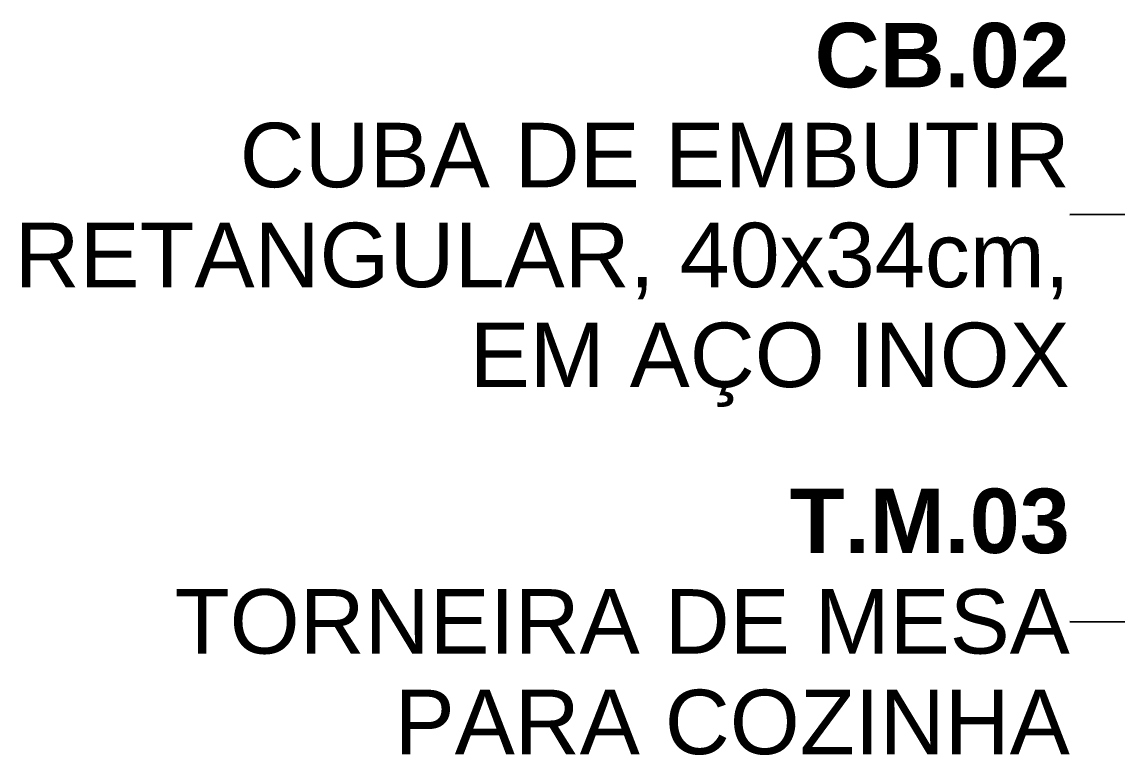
# Model space of a CAD drawing. Header units: metres. Extents: x -1.1 to 45.1, y -1 to 1.8.
# Drawn here: x 23.411 to 23.921, y 0.752 to 1.094 of the extents above; entities that cross this region are included whole.
import ezdxf

# ---------------------------------------------------------------- set-up
doc = ezdxf.new("R2010")
doc.units = ezdxf.units.M
doc.header["$MEASUREMENT"] = 0
doc.layers.add('COTAS DETALHAMENTO.EXEC_Caneta_No__1', color=7, linetype='Continuous', lineweight=40)
doc.layers.add('COTAS DETALHAMENTO.EXEC_Caneta_No__27', color=7, linetype='Continuous', lineweight=0, true_color=0xbd2d17)
doc.styles.add('GENERATED_STYLE_2', font='arial.ttf')
doc.dimstyles.new('GENERATED_STYLE__20', dxfattribs={"dimtxt": 0.18, "dimasz": 0.03648, "dimexe": 0.18, "dimexo": 0.0625, "dimgap": 0, "dimtad": 0, "dimtih": 1, "dimtoh": 1, "dimdec": 4, "dimzin": 0, "dimdsep": 46, "dimcen": 0.09, "dimadec": 0, "dimazin": 0, "dimtfac": 1, "dimtdec": 4, "dimtmove": 0, "dimatfit": 3, "dimldrblk": 'ARROWHEAD_11', "dimfxl": 0, "dimtolj": 1, "dimtzin": 0, "dimarcsym": 0})

# ---------------------------------------------------------------- blocks, each defined once
blk = doc.blocks.new('ARROWHEAD_11')
at = {"color": 0, "linetype": 'Continuous', "lineweight": 0}
blk.add_line((0, 0), (-1, 0), dxfattribs=at)
at = {"color": 0, "linetype": 'Continuous', "lineweight": 0, "const_width": 0.25, "flags": 128}
blk.add_lwpolyline([(-0.125, 0, 1), (0.125, 0, 1)], format="xyb", close=True, dxfattribs=at)

msp = doc.modelspace()

# ---------------------------------------------------------------- texts
at = {"layer": 'COTAS DETALHAMENTO.EXEC_Caneta_No__1', "color": 7, "linetype": 'Continuous', "lineweight": 40, "insert": (23.89903, 1.00385), "char_height": 0.03, "attachment_point": 6, "line_spacing_factor": 0.929826, "style": 'GENERATED_STYLE_2'}
msp.add_mtext('\\A1;{\\pqr;\\fArial|b1|i0|c0|p0;\\W1.000000;CB.0\\fArial|b1|i0|c0|p0;\\W1.000000;2\\P\\pqr;\\fArial|b0|i0|c0|p0;\\W1.000000;CUBA DE EMBUTIR\\P\\pqr;\\fArial|b0|i0|c0|p0;\\W1.000000;RETANGULAR, 40x34cm,\\P\\pqr;\\fArial|b0|i0|c0|p0;\\W1.000000;EM AÇO INOX}', dxfattribs=at)
at = {"layer": 'COTAS DETALHAMENTO.EXEC_Caneta_No__1', "color": 7, "linetype": 'Continuous', "lineweight": 40, "insert": (23.89903, 0.81448), "char_height": 0.03, "width": 0.4780938, "attachment_point": 6, "line_spacing_factor": 0.935746, "style": 'GENERATED_STYLE_2'}
msp.add_mtext('\\A1;{\\pqr;\\fArial|b1|i0|c0|p0;\\W1.000000;T.M.03\\P\\pqr;\\fArial|b0|i0|c0|p0;\\W1.000000;TORNEIRA DE \\fArial|b0|i0|c0|p0;\\W1.000000;MESA PARA COZINHA }', dxfattribs=at)

# ---------------------------------------------------------------- leaders
at = {"layer": 'COTAS DETALHAMENTO.EXEC_Caneta_No__27', "color": 22, "linetype": 'Continuous', "lineweight": 0, "true_color": 0xbd2d17, "annotation_type": 0, "has_hookline": 1, "hookline_direction": 1}
for points, text_width in [([(24.27714, 1.00667), (23.89903, 1.00385)], 0.48399), ([(24.13548, 0.81332), (23.89903, 0.81448)], 0.41559)]:
    msp.add_leader(points, dimstyle='GENERATED_STYLE__20', dxfattribs=dict(at, text_width=text_width))

doc.saveas('drawing.dxf')
